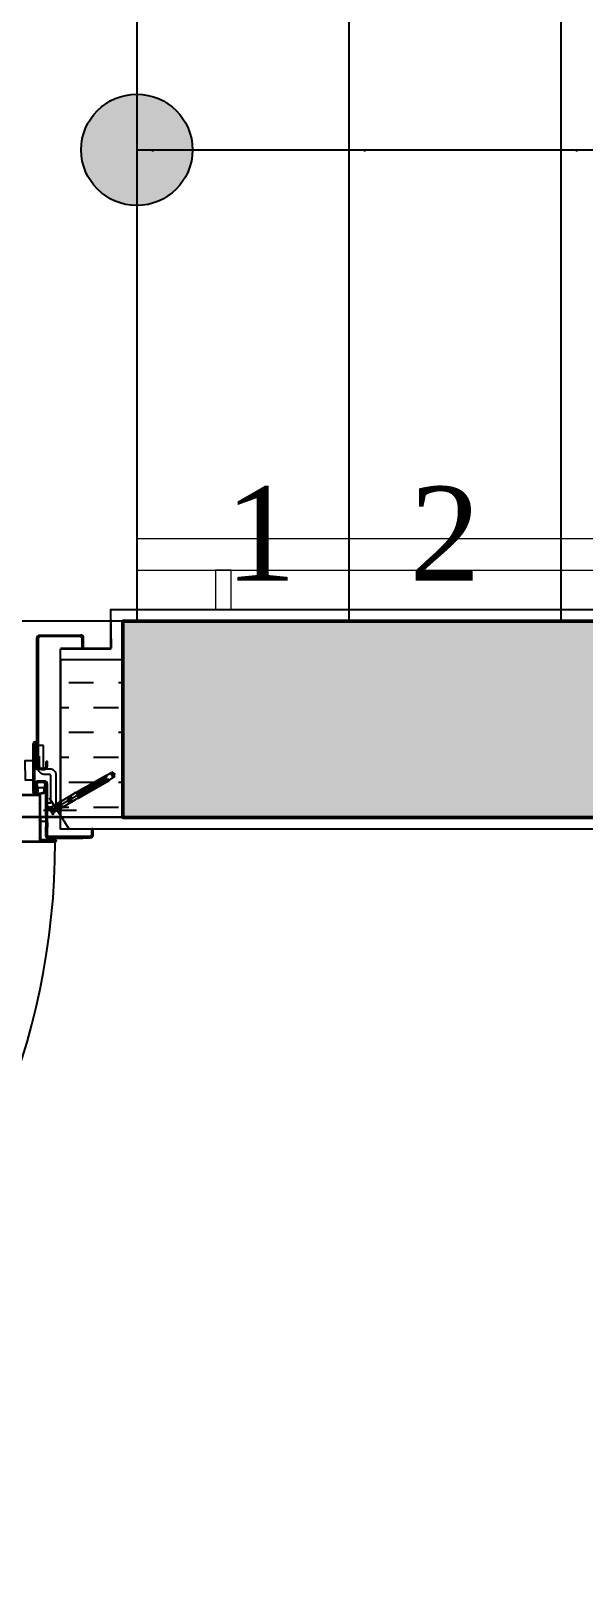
# Model space of a CAD drawing. Extents: x 820 to 5791, y 1495 to 5010.
# Drawn here: x 2857.9 to 2928.3, y 2808.4 to 3006.7 of the extents above; entities that cross this region are included whole.
import ezdxf

# ---------------------------------------------------------------- set-up
doc = ezdxf.new("R2010")
doc.units = 0
doc.header["$LTSCALE"] = 20
for name, pattern in [('4118-HT-02-300$0$HIDDEN2', [4.7625, 3.175, -1.5875]), ('ACAD_ISO07W100', [3, 0, -3]), ('CACHE', [0.375, 0.25, -0.125]), ('HIDDEN', [0.375, 0.25, -0.125])]:
    doc.linetypes.add(name, pattern=pattern)
doc.layers.get('0').update_dxf_attribs({"linetype": 'CONTINUOUS', "lineweight": 15})
for name, color, linetype, lineweight in [('0_YKA_Dim_int', 183, 'CONTINUOUS', 9), ('3_V_Profile_Metal', 141, 'CONTINUOUS', 15), ('_00_TT_PLASTER INTERIOR', 60, 'CONTINUOUS', 0), ('KOLON', 7, 'CONTINUOUS', 50)]:
    doc.layers.add(name, color=color, linetype=linetype, lineweight=lineweight)
for name, color, linetype in [('0_YKA_Hidden_Construction', 251, 'HIDDEN'), ('2_V_Wall', 43, 'CONTINUOUS'), ('2_V_Wall_Decorative Brick', 80, 'CONTINUOUS'), ('2_V_Wall_Gasblock', 133, 'CONTINUOUS'), ('4_V0_Door', 21, 'CONTINUOUS'), ('Kiriş', 7, 'CONTINUOUS'), ('MERDİVEN', 146, 'CONTINUOUS'), ('TARAMA', 8, 'CONTINUOUS'), ('YAZI', 150, 'CONTINUOUS')]:
    doc.layers.add(name, color=color, linetype=linetype)
doc.layers.add('_00_TT_AREA', color=140, linetype='CONTINUOUS', plot=False)
doc.styles.add('TİMES', font='times.ttf')

# ---------------------------------------------------------------- blocks, each defined once
blk = doc.blocks.new('merdşşnebvv')
at = {"layer": 'MERDİVEN'}
h = blk.add_hatch(color=61, dxfattribs=at)
h.dxf.hatch_style = 1
edge = h.paths.add_edge_path()
edge.add_arc((26768.99, 4854.41), 7.09, -180, 180)
at = {"layer": 'MERDİVEN', "color": 31, "linetype": 'ACAD_ISO07W100', "lineweight": 25}
for p, q in [((26712.99, 4794.41), (26712.99, 4914.41)), ((26739.99, 4794.41), (26739.99, 4914.41)), ((26766.99, 4794.41), (26766.99, 4914.41))]:
    blk.add_line(p, q, dxfattribs=at)
at = {"layer": 'MERDİVEN', "lineweight": 25}
for p, q in [((26714.99, 4794.41), (26714.99, 4914.41)), ((26741.99, 4794.41), (26741.99, 4914.41)), ((26768.99, 4794.41), (26768.99, 4914.41))]:
    blk.add_line(p, q, dxfattribs=at)
at = {"layer": 'MERDİVEN', "color": 61}
blk.add_line((26768.99, 4854.41), (26465.7, 4854.41), dxfattribs=at)
blk.add_circle((26768.99, 4854.41), 7.09, dxfattribs=at)
at = {"layer": 'YAZI', "color": 0, "style": 'TİMES'}
for s, p in [('2', (26734.26, 4909.31)), ('1', (26757.76, 4909.31))]:
    blk.add_text(s, height=12, rotation=180, dxfattribs=at).set_placement(p)
blk = doc.blocks.new('yangü')
at = {"layer": '4_V0_Door'}
h = blk.add_hatch(color=256, dxfattribs=at)
h.paths.add_polyline_path([(39239.56, 97168.91), (39239.71, 97168.94), (39239.71, 97168.84), (39239.56, 97168.81), (39239.56, 97168.75, -0.414214), (39239.46, 97168.64), (39238.66, 97168.64, -0.414214), (39238.56, 97168.74), (39238.56, 97168.8), (39238.41, 97168.84), (39238.41, 97168.94), (39238.56, 97168.91), (39238.56, 97169.29), (39238.41, 97169.33), (39238.41, 97169.43), (39238.56, 97169.4), (39238.56, 97169.77), (39238.41, 97169.81), (39238.41, 97169.91), (39238.56, 97169.87), (39238.56, 97169.89, -0.214438), (39240.07, 97169.97, -0.903143), (39240.05, 97169.91, 0.3182), (39239.56, 97169.68), (39239.56, 97169.4), (39239.71, 97169.43), (39239.71, 97169.33), (39239.56, 97169.29)])
h.paths.add_polyline_path([(39238.71, 97169.32), (39239.41, 97169.32, 0.414214), (39239.46, 97169.37), (39239.46, 97169.7, -0.110986), (39239.62, 97169.9, 0.669875), (39239.59, 97169.99, 0.138351), (39238.66, 97169.83), (39238.66, 97169.37, 0.414214)], flags=16)
h.paths.add_polyline_path([(39238.66, 97169.17), (39238.66, 97168.79, 0.414214), (39238.71, 97168.74), (39239.41, 97168.74, 0.414214), (39239.46, 97168.79), (39239.46, 97169.17, 0.414214), (39239.41, 97169.22), (39238.71, 97169.22, 0.414214)], flags=16)
at = {"layer": '0_YKA_Hidden_Construction', "linetype": '4118-HT-02-300$0$HIDDEN2'}
blk.add_arc((39330.51, 97176, 0), 93.26, 89.9675, 179.8744, dxfattribs=at)
at = {"layer": '4_V0_Door'}
for p, q in [((39238.15, 97175.71, 0), (39233.75, 97175.7, 0)), ((39237.15, 97176.02, 0), (39237.15, 97176.1, 0)), ((39237.2, 97176.02, 0), (39237.2, 97176.1, 0)), ((39330.41, 97176.09, 0), (39237.23, 97176.1, 0)), ((39237.23, 97176.02, 0), (39237.23, 97176.1, 0)), ((39237.23, 97176.07, 0), (39239.15, 97176.07, 0)), ((39239.15, 97176.02, 0), (39237.23, 97176.02, 0)), ((39330.39, 97176.19, 0), (39237.25, 97176.2, 0)), ((39330.39, 97176.14, 0), (39237.25, 97176.15, 0)), ((39238.95, 97175.97, 0), (39237.25, 97175.97, 0)), ((39237.25, 97175.92, 0), (39238.95, 97175.92, 0)), ((39238.45, 97174.47, 0), (39238.45, 97175.41, 0)), ((39238.95, 97175.92, 0), (39238.95, 97176.02, 0)), ((39239.16, 97170.3, 0), (39239.15, 97176.02, 0)), ((39239.2, 97176.02, 0), (39239.21, 97170.3, 0)), ((39239.25, 97175.9, 0), (39239.25, 97176, 0)), ((39239.26, 97170.3, 0), (39239.25, 97175.9, 0)), ((39239.25, 97175.71, 0), (39239.26, 97175.69, 0)), ((39239.26, 97175.69, 0), (39239.25, 97175.67, 0)), ((39232.65, 97174.5, 0), (39232.45, 97174.5, 0)), ((39235.52, 97174.47, 0), (39237.99, 97170.64, 0)), ((39238.25, 97173.71, 0), (39238.25, 97174.33, 0)), ((39238.45, 97174.77, 0), (39238.27, 97174.77, 0)), ((39238.27, 97174.77, 0), (39238.28, 97170.65, 0)), ((39238.46, 97170.65, 0), (39238.45, 97174.77, 0)), ((39238.46, 97172.77, 0), (39238.45, 97174.33, 0)), ((39239.16, 97173.55, 0), (39238.46, 97173.55, 0)), ((39239.26, 97173.51, 0), (39239.26, 97173.49, 0)), ((39239.26, 97173.49, 0), (39239.26, 97173.47, 0)), ((39234.38, 97170.64, 0), (39236.3, 97171.75, 0)), ((39237.85, 97172.21, 0), (39234.5, 97170.27, 0)), ((39234.55, 97172.2, 0), (39238.75, 97172.21, 0)), ((39234.75, 97170, 0), (39236.67, 97171.11, 0)), ((39234.89, 97170.94, 0), (39235.02, 97171.02, 0)), ((39235.02, 97171.02, 0), (39234.89, 97170.94, 0)), ((39235.02, 97171.02, 0), (39234.89, 97170.94, 0)), ((39235.02, 97171.02, 0), (39234.89, 97170.94, 0)), ((39235.02, 97171.02, 0), (39234.89, 97170.94, 0)), ((39235.02, 97171.02, 0), (39235.03, 97171.03, 0)), ((39235.08, 97171.04, 0), (39235.23, 97170.28, 0)), ((39235.11, 97171.07, 0), (39235.24, 97171.14, 0)), ((39235.24, 97171.14, 0), (39235.11, 97171.07, 0)), ((39235.24, 97171.14, 0), (39235.11, 97171.07, 0)), ((39235.18, 97171.1, 0), (39235.33, 97170.33, 0)), ((39235.24, 97171.14, 0), (39235.39, 97170.37, 0)), ((39235.47, 97171.27, 0), (39235.33, 97171.19, 0)), ((39235.34, 97171.19, 0), (39235.49, 97170.43, 0)), ((39235.4, 97171.23, 0), (39235.55, 97170.46, 0)), ((39235.5, 97171.29, 0), (39235.65, 97170.52, 0)), ((39235.69, 97171.4, 0), (39235.55, 97171.32, 0)), ((39235.55, 97171.32, 0), (39235.69, 97171.4, 0)), ((39235.69, 97171.4, 0), (39235.55, 97171.32, 0)), ((39235.57, 97171.33, 0), (39235.55, 97171.32, 0)), ((39235.69, 97171.4, 0), (39235.57, 97171.33, 0)), ((39235.69, 97171.4, 0), (39235.69, 97171.42, 0)), ((39235.91, 97171.53, 0), (39235.77, 97171.45, 0)), ((39236.01, 97171.59, 0), (39236, 97171.58, 0)), ((39236.13, 97171.66, 0), (39236.01, 97171.59, 0)), ((39236.35, 97171.79, 0), (39236.22, 97171.71, 0)), ((39236.32, 97171.89, 0), (39236.3, 97171.75, 0)), ((39236.81, 97171.06, 0), (39236.32, 97171.89, 0)), ((39236.35, 97171.79, 0), (39236.37, 97171.91, 0)), ((39236.6, 97171.06, 0), (39236.35, 97171.79, 0)), ((39236.67, 97170.99, 0), (39236.37, 97171.91, 0)), ((39236.44, 97171.84, 0), (39236.37, 97171.91, 0)), ((39236.38, 97170.93, 0), (39236.37, 97170.96, 0)), ((39236.49, 97171.87, 0), (39236.44, 97171.84, 0)), ((39236.44, 97171.84, 0), (39236.69, 97171.11, 0)), ((39236.6, 97171.06, 0), (39236.47, 97170.98, 0)), ((39236.57, 97171.91, 0), (39236.49, 97171.87, 0)), ((39236.57, 97171.91, 0), (39236.59, 97172.04, 0)), ((39236.72, 97171.48, 0), (39236.57, 97171.91, 0)), ((39236.85, 97171.27, 0), (39236.59, 97172.04, 0)), ((39236.66, 97171.96, 0), (39236.59, 97172.04, 0)), ((39236.67, 97170.99, 0), (39236.6, 97171.06, 0)), ((39236.79, 97172.04, 0), (39236.66, 97171.96, 0)), ((39236.66, 97171.96, 0), (39236.91, 97171.24, 0)), ((39236.67, 97170.99, 0), (39236.69, 97171.11, 0)), ((39236.81, 97171.06, 0), (39236.67, 97171.11, 0)), ((39236.82, 97171.19, 0), (39236.69, 97171.11, 0)), ((39236.82, 97171.19, 0), (39236.72, 97171.48, 0)), ((39236.79, 97172.04, 0), (39236.81, 97172.16, 0)), ((39236.79, 97172.04, 0), (39236.8, 97172.06, 0)), ((39237.05, 97171.32, 0), (39236.79, 97172.04, 0)), ((39237.11, 97171.25, 0), (39236.81, 97172.16, 0)), ((39236.88, 97172.09, 0), (39236.81, 97172.16, 0)), ((39236.89, 97171.12, 0), (39236.82, 97171.19, 0)), ((39236.86, 97171.23, 0), (39236.85, 97171.3, 0)), ((39236.89, 97171.12, 0), (39236.86, 97171.23, 0)), ((39236.88, 97172.09, 0), (39237.39, 97172.39, 0)), ((39237.13, 97171.37, 0), (39236.88, 97172.09, 0)), ((39236.89, 97171.12, 0), (39236.9, 97171.17, 0)), ((39236.9, 97171.17, 0), (39236.91, 97171.24, 0)), ((39237.05, 97171.32, 0), (39236.91, 97171.24, 0)), ((39237.11, 97171.25, 0), (39237.05, 97171.32, 0)), ((39237.77, 97171.74, 0), (39237.09, 97171.34, 0)), ((39237.11, 97171.25, 0), (39237.13, 97171.37, 0)), ((39237.53, 97172.75, 0), (39237.39, 97172.39, 0)), ((39237.39, 97172.39, 0), (39237.77, 97171.74, 0)), ((39237.53, 97172.75, 0), (39238.16, 97171.68, 0)), ((39238.16, 97171.68, 0), (39237.77, 97171.74, 0)), ((39239.26, 97171.31, 0), (39239.27, 97171.29, 0)), ((39239.27, 97171.29, 0), (39239.26, 97171.27, 0)), ((39234.15, 97170.54, 0), (39230.37, 97168.36, 0)), ((39234.56, 97169.86, 0), (39230.77, 97167.67, 0)), ((39233.03, 97169.86, 0), (39231.03, 97168.71, 0)), ((39231.36, 97168.9, 0), (39233.03, 97169.86, 0)), ((39233.5, 97169.27, 0), (39231.41, 97168.06, 0)), ((39233.09, 97169.54, 0), (39233.03, 97169.46, 0)), ((39233.13, 97169.47, 0), (39233.08, 97169.41, 0)), ((39233.25, 97169.99, 0), (39233.12, 97169.91, 0)), ((39233.25, 97169.99, 0), (39233.12, 97169.91, 0)), ((39233.47, 97170.12, 0), (39233.34, 97170.04, 0)), ((39233.34, 97170.04, 0), (39233.47, 97170.12, 0)), ((39233.47, 97170.12, 0), (39233.34, 97170.04, 0)), ((39233.47, 97170.12, 0), (39233.34, 97170.04, 0)), ((39233.5, 97169.27, 0), (39233.37, 97169.19, 0)), ((39233.69, 97170.25, 0), (39233.56, 97170.17, 0)), ((39233.69, 97170.25, 0), (39233.56, 97170.17, 0)), ((39233.69, 97170.25, 0), (39233.56, 97170.17, 0)), ((39233.69, 97170.25, 0), (39233.56, 97170.17, 0)), ((39233.72, 97169.39, 0), (39233.59, 97169.32, 0)), ((39233.72, 97169.39, 0), (39233.59, 97169.32, 0)), ((39233.72, 97169.39, 0), (39233.59, 97169.32, 0)), ((39233.65, 97170.22, 0), (39233.69, 97170.25, 0)), ((39233.91, 97170.38, 0), (39233.78, 97170.3, 0)), ((39233.91, 97170.38, 0), (39233.78, 97170.3, 0)), ((39233.91, 97170.38, 0), (39233.78, 97170.3, 0)), ((39233.78, 97170.3, 0), (39233.91, 97170.38, 0)), ((39233.79, 97170.31, 0), (39233.78, 97170.3, 0)), ((39233.91, 97170.38, 0), (39233.79, 97170.31, 0)), ((39233.94, 97169.52, 0), (39233.81, 97169.44, 0)), ((39233.94, 97169.52, 0), (39233.81, 97169.44, 0)), ((39233.94, 97169.52, 0), (39233.81, 97169.44, 0)), ((39233.94, 97169.52, 0), (39233.81, 97169.44, 0)), ((39234.14, 97170.5, 0), (39234, 97170.43, 0)), ((39234.14, 97170.5, 0), (39234, 97170.43, 0)), ((39234.14, 97170.5, 0), (39234, 97170.43, 0)), ((39234, 97170.43, 0), (39234.14, 97170.5, 0)), ((39234.14, 97170.5, 0), (39234, 97170.43, 0)), ((39234.17, 97169.65, 0), (39234.03, 97169.57, 0)), ((39234.17, 97169.65, 0), (39234.03, 97169.57, 0)), ((39234.17, 97169.65, 0), (39234.03, 97169.57, 0)), ((39234.17, 97169.65, 0), (39234.03, 97169.57, 0)), ((39234.17, 97169.65, 0), (39234.03, 97169.57, 0)), ((39234.1, 97170.48, 0), (39234.14, 97170.5, 0)), ((39234.22, 97170.55, 0), (39234.36, 97170.63, 0)), ((39234.36, 97170.63, 0), (39234.22, 97170.55, 0)), ((39234.36, 97170.63, 0), (39234.22, 97170.55, 0)), ((39234.22, 97170.55, 0), (39234.36, 97170.63, 0)), ((39234.28, 97170.58, 0), (39234.22, 97170.55, 0)), ((39234.36, 97170.63, 0), (39234.24, 97170.56, 0)), ((39234.39, 97169.78, 0), (39234.25, 97169.7, 0)), ((39234.39, 97169.78, 0), (39234.25, 97169.7, 0)), ((39234.39, 97169.78, 0), (39234.25, 97169.7, 0)), ((39234.39, 97169.78, 0), (39234.25, 97169.7, 0)), ((39234.39, 97169.78, 0), (39234.25, 97169.7, 0)), ((39234.26, 97170.6, 0), (39234.33, 97170.72, 0)), ((39234.26, 97170.49, 0), (39234.32, 97170.4, 0)), ((39234.36, 97170.63, 0), (39234.28, 97170.58, 0)), ((39234.33, 97170.72, 0), (39234.38, 97170.64, 0)), ((39234.44, 97170.68, 0), (39234.58, 97170.76, 0)), ((39234.58, 97170.76, 0), (39234.44, 97170.68, 0)), ((39234.58, 97170.76, 0), (39234.44, 97170.68, 0)), ((39234.58, 97170.76, 0), (39234.44, 97170.68, 0)), ((39234.44, 97170.68, 0), (39234.58, 97170.76, 0)), ((39234.58, 97170.76, 0), (39234.44, 97170.68, 0)), ((39234.61, 97169.91, 0), (39234.47, 97169.83, 0)), ((39234.61, 97169.91, 0), (39234.47, 97169.83, 0)), ((39234.61, 97169.91, 0), (39234.47, 97169.83, 0)), ((39234.61, 97169.91, 0), (39234.47, 97169.83, 0)), ((39234.61, 97169.91, 0), (39234.47, 97169.83, 0)), ((39234.61, 97169.91, 0), (39234.47, 97169.83, 0)), ((39234.56, 97169.98, 0), (39234.5, 97170.07, 0)), ((39234.66, 97169.91, 0), (39234.8, 97169.92, 0)), ((39234.67, 97170.81, 0), (39234.8, 97170.89, 0)), ((39234.8, 97170.89, 0), (39234.67, 97170.81, 0)), ((39234.8, 97170.89, 0), (39234.67, 97170.81, 0)), ((39234.67, 97170.81, 0), (39234.8, 97170.89, 0)), ((39234.72, 97170.84, 0), (39234.67, 97170.81, 0)), ((39234.83, 97170.04, 0), (39234.69, 97169.96, 0)), ((39234.83, 97170.04, 0), (39234.69, 97169.96, 0)), ((39234.83, 97170.04, 0), (39234.69, 97169.96, 0)), ((39234.83, 97170.04, 0), (39234.69, 97169.96, 0)), ((39234.83, 97170.04, 0), (39234.69, 97169.96, 0)), ((39234.83, 97170.04, 0), (39234.69, 97169.96, 0)), ((39234.8, 97170.89, 0), (39234.72, 97170.84, 0)), ((39234.8, 97169.92, 0), (39234.75, 97170, 0)), ((39235.05, 97170.16, 0), (39234.92, 97170.09, 0)), ((39235.05, 97170.16, 0), (39234.92, 97170.09, 0)), ((39235.05, 97170.16, 0), (39234.92, 97170.09, 0)), ((39235.05, 97170.16, 0), (39234.92, 97170.09, 0)), ((39235.05, 97170.16, 0), (39234.92, 97170.09, 0)), ((39235.27, 97170.29, 0), (39235.14, 97170.21, 0)), ((39235.27, 97170.29, 0), (39235.14, 97170.21, 0)), ((39235.27, 97170.29, 0), (39235.14, 97170.21, 0)), ((39235.27, 97170.29, 0), (39235.14, 97170.21, 0)), ((39235.27, 97170.29, 0), (39235.14, 97170.21, 0)), ((39235.49, 97170.42, 0), (39235.36, 97170.34, 0)), ((39235.49, 97170.42, 0), (39235.36, 97170.34, 0)), ((39235.49, 97170.42, 0), (39235.36, 97170.34, 0)), ((39235.49, 97170.42, 0), (39235.36, 97170.34, 0)), ((39235.72, 97170.55, 0), (39235.58, 97170.47, 0)), ((39235.72, 97170.55, 0), (39235.58, 97170.47, 0)), ((39235.72, 97170.55, 0), (39235.58, 97170.47, 0)), ((39235.94, 97170.68, 0), (39235.8, 97170.6, 0)), ((39235.94, 97170.68, 0), (39235.8, 97170.6, 0)), ((39235.94, 97170.68, 0), (39235.8, 97170.6, 0)), ((39236.16, 97170.81, 0), (39236.02, 97170.73, 0)), ((39236.38, 97170.93, 0), (39236.25, 97170.86, 0)), ((39236.4, 97170.91, 0), (39236.38, 97170.93, 0)), ((39238.28, 97170.65, 0), (39238.46, 97170.65, 0)), ((39238.46, 97170.35, 0), (39238.46, 97168.91, 0)), ((39239.26, 97170.3, 0), (39328.4, 97170.28, 0)), ((39328.4, 97170.23, 0), (39239.26, 97170.25, 0)), ((39239.27, 97170.2, 0), (39239.26, 97170.2, 0)), ((39239.27, 97170.2, 0), (39328.39, 97170.18, 0)), ((39239.66, 97168.85, 0), (39239.66, 97169.75, 0)), ((39239.86, 97168.85, 0), (39239.86, 97169.75, 0)), ((39240.06, 97169.75, 0), (39240.07, 97163.65, 0)), ((39229.61, 97167.46, 0), (39229.76, 97167.6, 0)), ((39229.82, 97167.51, 0), (39229.61, 97167.46, 0)), ((39229.76, 97167.91, 0), (39229.64, 97167.78, 0)), ((39229.64, 97167.78, 0), (39229.7, 97167.69, 0)), ((39229.76, 97167.71, 0), (39229.7, 97167.69, 0)), ((39230.19, 97168.17, 0), (39229.76, 97167.91, 0)), ((39229.76, 97167.71, 0), (39230.01, 97167.85, 0)), ((39230.05, 97167.77, 0), (39229.76, 97167.6, 0)), ((39229.76, 97167.6, 0), (39229.82, 97167.51, 0)), ((39230.11, 97167.68, 0), (39229.82, 97167.51, 0)), ((39229.9, 97167.46, 0), (39229.85, 97167.42, 0)), ((39229.91, 97167.32, 0), (39229.85, 97167.42, 0)), ((39229.9, 97167.46, 0), (39230.15, 97167.6, 0)), ((39229.91, 97167.32, 0), (39230.08, 97167.35, 0)), ((39230.05, 97167.77, 0), (39230.01, 97167.85, 0)), ((39230.52, 97167.61, 0), (39230.08, 97167.35, 0)), ((39230.15, 97167.6, 0), (39230.11, 97167.68, 0)), ((39230.37, 97168.36, 0), (39230.19, 97168.17, 0)), ((39230.77, 97167.67, 0), (39230.52, 97167.61, 0)), ((39230.82, 97168.21, 0), (39230.77, 97168.12, 0)), ((39230.87, 97168.13, 0), (39230.82, 97168.07, 0)), ((39231.09, 97168.31, 0), (39231.03, 97168.71, 0)), ((39231.41, 97168.06, 0), (39231.09, 97168.31, 0)), ((39231.65, 97168.2, 0), (39231.28, 97168.85, 0)), ((39231.95, 97168.87, 0), (39231.9, 97168.79, 0)), ((39232, 97168.8, 0), (39231.95, 97168.74, 0)), ((39238.66, 97168.64, 0), (39239.46, 97168.64, 0)), ((39238.66, 97168.44, 0), (39239.46, 97168.44, 0)), ((39238.75, 97168.44, 0), (39239.37, 97168.44, 0)), ((39239.86, 97168.85, 0), (39239.87, 97163.65, 0)), ((39238.24, 97166.55, 0), (39238.24, 97165.95, 0)), ((39238.24, 97165.95, 0), (39238.39, 97165.95, 0)), ((39238.39, 97166.55, 0), (39238.39, 97165.95, 0)), ((39239.04, 97166.95, 0), (39238.64, 97166.95, 0)), ((39239.29, 97165.26, 0), (39239.44, 97165.26, 0)), ((39239.44, 97166.96, 0), (39239.64, 97166.96, 0)), ((39239.44, 97165.76, 0), (39239.44, 97166.96, 0)), ((39239.44, 97150.27, 0), (39239.44, 97165.76, 0)), ((39238.74, 97163.91, 0), (39239.44, 97163.91, 0)), ((39239.67, 97164.45, 0), (39239.67, 97163.65, 0)), ((39239.87, 97164.45, 0), (39239.67, 97164.45, 0)), ((39233.84, 97151.5, 0), (39233.64, 97151.5, 0)), ((39233.84, 97151.5, 0), (39233.84, 97150.22, 0)), ((39234.04, 97150.03, 0), (39239.24, 97150.07, 0))]:
    blk.add_line(p, q, dxfattribs=at)
at = {"layer": '4_V0_Door', "elevation": 0}
for points in [[(39232.45, 97174.5), (39232.45, 97175.3, -0.414214), (39232.85, 97175.7), (39238.15, 97175.71, -0.414214), (39238.45, 97175.41), (39238.45, 97174.33)], [(39232.65, 97174.5), (39232.65, 97175.3, -0.414214), (39232.85, 97175.5), (39238.15, 97175.51, -0.414214), (39238.25, 97175.41), (39238.25, 97174.33)], [(39238.26, 97171.91), (39237.13, 97171.91), (39237.13, 97167.71, 0.414214), (39237.94, 97166.91), (39238.45, 97166.91)], [(39238.26, 97171.21), (39237.83, 97171.21), (39237.83, 97167.71, 0.414214), (39237.93, 97167.61), (39238.53, 97167.61, -0.414214), (39239.44, 97166.71), (39239.44, 97163.91)], [(39233.64, 97151.5), (39233.64, 97150.22, 0.414214), (39234.04, 97149.83), (39239.24, 97149.87, 0.414214), (39239.64, 97150.27), (39239.64, 97166.96)], [(39239.29, 97165.26), (39239.29, 97166.56, 0.414214), (39239.04, 97166.8), (39238.64, 97166.8)], [(39238.71, 97166.8, -0.124941), (39238.74, 97166.71), (39238.74, 97163.91)]]:
    blk.add_lwpolyline(points, format="xyb", dxfattribs=at)
for points in [[(39236.58, 97153.02), (39236.58, 97173.01)], [(39238.25, 97173.71), (39238.26, 97168.84)], [(39238.46, 97172.77), (39238.46, 97168.83)], [(39240.07, 97165.81), (39240.06, 97168.31), (39241.06, 97168.31), (39241.07, 97165.81), (39240.07, 97165.81)]]:
    blk.add_lwpolyline(points, dxfattribs=at)
for points in [[(39239.71, 97169.43), (39239.56, 97169.4), (39239.56, 97169.68, -0.3182), (39240.05, 97169.91, 0.903143), (39240.07, 97169.97, 0.214438), (39238.56, 97169.89), (39238.56, 97169.87), (39238.41, 97169.91), (39238.41, 97169.81), (39238.56, 97169.77), (39238.56, 97169.4), (39238.41, 97169.43), (39238.41, 97169.33), (39238.56, 97169.29), (39238.56, 97168.91), (39238.41, 97168.94), (39238.41, 97168.84), (39238.56, 97168.8), (39238.56, 97168.74, 0.414214), (39238.66, 97168.64), (39239.46, 97168.64, 0.414214), (39239.56, 97168.75), (39239.56, 97168.81), (39239.71, 97168.84), (39239.71, 97168.94), (39239.56, 97168.91), (39239.56, 97169.29), (39239.71, 97169.33)], [(39239.59, 97169.99, 0.138351), (39238.66, 97169.83), (39238.66, 97169.37, 0.414214), (39238.71, 97169.32), (39239.41, 97169.32, 0.414214), (39239.46, 97169.37), (39239.46, 97169.7, -0.110986), (39239.62, 97169.9, 0.669875)]]:
    blk.add_lwpolyline(points, format="xyb", close=True, dxfattribs=at)
at = {"layer": '4_V0_Door'}
blk.add_circle((39234.36, 97170.22, 0), 0.0973, dxfattribs=at)
for centre, radius, start, end in [((39237.25, 97176.1, 0), 0.1, 90.0775, 180.0775), ((39237.25, 97176.02, 0), 0.1, 180.0775, 270.0775), ((39237.25, 97176.1, 0), 0.05, 90.0775, 180.0775), ((39237.25, 97176.02, 0), 0.05, 180.0775, 270.0775), ((39238.15, 97175.41, 0), 0.3, 0.0775, 90.0775), ((39239.15, 97176, 0), 0.1, 0.0775, 90.0775), ((39239.15, 97176.02, 0), 0.05, 0.0775, 90.0775), ((39231.4, 97169.18, 0), 0.38, 270.6387, 329.9178), ((39231.79, 97168.99, 0), 0.0656, 62.4539, 176.3285), ((39231.84, 97168.9, 0), 0.0656, 62.4539, 176.3285), ((39231.82, 97169.43, 0), 0.38, 270.6387, 329.9178), ((39231.87, 97169.34, 0), 0.38, 270.6387, 329.9178), ((39232.05, 97169.31, 0), 0.38, 270.6387, 329.9178), ((39232.09, 97169.23, 0), 0.38, 270.6387, 329.9178), ((39232.21, 97169.23, 0), 0.0656, 62.4539, 176.3285), ((39232.26, 97169.14, 0), 0.0656, 62.4539, 176.3285), ((39232.24, 97169.67, 0), 0.38, 270.6387, 329.9178), ((39232.29, 97169.58, 0), 0.38, 270.6387, 329.9178), ((39232.44, 97169.11, 0), 0.0656, 62.4539, 176.3285), ((39232.48, 97169.04, 0), 0.0656, 62.4539, 176.3285), ((39232.79, 97168.72, 0), 0.38, 90.2371, 149.5163), ((39232.47, 97169.55, 0), 0.38, 270.6387, 329.9178), ((39232.51, 97169.48, 0), 0.38, 270.6387, 329.9178), ((39232.84, 97168.63, 0), 0.38, 90.2371, 149.5163), ((39232.63, 97169.47, 0), 0.0656, 62.4539, 176.3285), ((39232.68, 97169.38, 0), 0.0656, 62.4539, 176.3285), ((39232.65, 97169.91, 0), 0.38, 270.6387, 329.9178), ((39232.71, 97169.82, 0), 0.38, 270.6387, 329.9178), ((39232.81, 97169.16, 0), 0.0656, 243.8264, 357.701), ((39232.84, 97169.34, 0), 0.0525, 267.0066, 153.1483), ((39232.86, 97169.07, 0), 0.0656, 243.8264, 357.701), ((39233.2, 97168.96, 0), 0.38, 90.2371, 149.5163), ((39233.25, 97168.87, 0), 0.38, 90.2371, 149.5163), ((39233.05, 97169.72, 0), 0.0656, 62.4539, 176.3285), ((39233.04, 97169.42, 0), 0.0394, 111.5898, 344.9866), ((39233.1, 97169.63, 0), 0.0656, 62.4539, 176.3285), ((39233.07, 97170.15, 0), 0.38, 270.6387, 329.9178), ((39233.15, 97169.54, 0), 0.0656, 62.4539, 176.3285), ((39233.13, 97170.07, 0), 0.38, 270.6387, 329.9178), ((39233.19, 97169.46, 0), 0.0656, 62.4539, 176.3285), ((39233.18, 97169.98, 0), 0.38, 270.6387, 329.9178), ((39233.23, 97169.4, 0), 0.0656, 243.8264, 357.701), ((39233.22, 97169.9, 0), 0.38, 270.6387, 329.9178), ((39233.28, 97169.31, 0), 0.0656, 243.8264, 357.701), ((39233.62, 97169.21, 0), 0.38, 90.2371, 149.5163), ((39233.68, 97169.12, 0), 0.38, 90.2371, 149.5163), ((39233.47, 97169.96, 0), 0.0656, 62.4539, 176.3285), ((39233.52, 97169.87, 0), 0.0656, 62.4539, 176.3285), ((39233.5, 97170.4, 0), 0.38, 270.6387, 329.9178), ((39233.57, 97169.78, 0), 0.0656, 62.4539, 176.3285), ((39233.55, 97170.31, 0), 0.38, 270.6387, 329.9178), ((39233.62, 97169.71, 0), 0.0656, 62.4539, 176.3285), ((39233.6, 97170.22, 0), 0.38, 270.6387, 329.9178), ((39233.65, 97169.65, 0), 0.0656, 243.8264, 357.701), ((39233.64, 97170.15, 0), 0.38, 270.6387, 329.9178), ((39233.7, 97169.56, 0), 0.0656, 243.8264, 357.701), ((39234.04, 97169.45, 0), 0.38, 90.2371, 149.5163), ((39234.1, 97169.36, 0), 0.38, 90.2371, 149.5163), ((39233.89, 97170.2, 0), 0.0656, 62.4539, 176.3285), ((39233.94, 97170.11, 0), 0.0656, 62.4539, 176.3285), ((39233.92, 97170.64, 0), 0.38, 270.6387, 335.9597), ((39233.97, 97170.01, 0), 0.0525, 267.0066, 153.1483), ((39233.97, 97170.55, 0), 0.38, 270.6387, 335.9597), ((39234.07, 97169.89, 0), 0.0656, 243.8264, 357.701), ((39234.12, 97169.8, 0), 0.0656, 243.8264, 357.701), ((39234.23, 97170.11, 0), 0.0921, 89.8349, 194.0897), ((39234.21, 97170.15, 0), 0.0921, 226.0652, 330.32), ((39234.46, 97169.69, 0), 0.38, 84.1952, 149.5163), ((39234.19, 97170.61, 0), 0.0745, 237.9132, 358.4725), ((39234.52, 97169.6, 0), 0.38, 84.1952, 149.5163), ((39234.63, 97169.85, 0), 0.0745, 61.6824, 168.8658), ((39239.26, 97170.3, 0), 0.1, 180.0775, 270.0775), ((39239.26, 97170.3, 0), 0.05, 180.0775, 270.0775), ((39239.86, 97169.75, 0), 0.2, 90.0775, 180.0775), ((39239.86, 97169.75, 0), 0.2, 0.0775, 90.0775), ((39230.53, 97168.26, 0), 0.0656, 62.4539, 176.3285), ((39230.52, 97168.23, 0), 0.0614, 152.636, 267.5189), ((39230.58, 97168.17, 0), 0.0656, 62.4539, 176.3285), ((39230.56, 97168.7, 0), 0.38, 270.6387, 329.9178), ((39230.61, 97168.61, 0), 0.38, 270.6387, 329.9178), ((39230.71, 97167.94, 0), 0.0656, 243.8264, 357.701), ((39230.74, 97167.86, 0), 0.0635, 155.5018, 264.6531), ((39230.76, 97167.85, 0), 0.0656, 243.8264, 357.701), ((39230.78, 97168.08, 0), 0.0394, 111.5898, 344.9866), ((39231.1, 97167.75, 0), 0.38, 90.2371, 149.5163), ((39230.89, 97168.2, 0), 0.0656, 62.4539, 176.3285), ((39231.16, 97167.66, 0), 0.38, 90.2371, 149.5163), ((39230.93, 97168.12, 0), 0.0656, 62.4539, 176.3285), ((39230.95, 97168.5, 0), 0.0656, 62.4539, 176.3285), ((39230.91, 97168.64, 0), 0.38, 270.6387, 329.9178), ((39231, 97168.41, 0), 0.0656, 62.4539, 176.3285), ((39230.96, 97168.56, 0), 0.38, 270.6387, 329.9178), ((39230.98, 97168.94, 0), 0.38, 270.6387, 329.9178), ((39231.03, 97168.85, 0), 0.38, 270.6387, 329.9178), ((39231.13, 97168.19, 0), 0.0656, 243.8264, 357.701), ((39231.18, 97168.1, 0), 0.0656, 243.8264, 357.701), ((39231.53, 97167.99, 0), 0.38, 90.2371, 149.5163), ((39231.7, 97168.66, 0), 0.464, 155.9763, 264.1787), ((39231.31, 97168.44, 0), 0.0656, 62.4539, 176.3285), ((39231.58, 97167.9, 0), 0.38, 90.2371, 149.5163), ((39231.35, 97168.37, 0), 0.0656, 62.4539, 176.3285), ((39231.37, 97168.74, 0), 0.0656, 62.4539, 176.3285), ((39231.34, 97168.88, 0), 0.38, 270.6387, 329.9178), ((39231.42, 97168.66, 0), 0.0656, 62.4539, 176.3285), ((39231.38, 97168.81, 0), 0.38, 270.6387, 329.9178), ((39231.45, 97169.09, 0), 0.38, 270.6387, 329.9178), ((39231.55, 97168.43, 0), 0.0656, 243.8264, 357.701), ((39231.6, 97168.34, 0), 0.0656, 243.8264, 357.701), ((39231.95, 97168.24, 0), 0.38, 90.2371, 149.5163), ((39231.71, 97168.67, 0), 0.0525, 267.0066, 153.1483), ((39232, 97168.15, 0), 0.38, 90.2371, 149.5163), ((39231.91, 97168.75, 0), 0.0394, 111.5898, 344.9866), ((39231.97, 97168.67, 0), 0.0656, 243.8264, 357.701), ((39232.02, 97168.87, 0), 0.0656, 62.4539, 176.3285), ((39232.06, 97168.79, 0), 0.0656, 62.4539, 176.3285), ((39232.02, 97168.59, 0), 0.0656, 243.8264, 357.701), ((39232.37, 97168.48, 0), 0.38, 90.2371, 149.5163), ((39232.42, 97168.39, 0), 0.38, 90.2371, 149.5163), ((39232.39, 97168.92, 0), 0.0656, 243.8264, 357.701), ((39232.45, 97168.83, 0), 0.0656, 243.8264, 357.701), ((39238.66, 97168.84, 0), 0.4, 180.0775, 270.0775), ((39238.66, 97168.84, 0), 0.2, 180.0775, 270.0775), ((39239.46, 97168.84, 0), 0.2, 270.0775, 0.0775), ((39239.46, 97168.84, 0), 0.4, 270.0775, 0.0775), ((39238.64, 97166.55, 0), 0.4, 90.0775, 180.0775), ((39238.64, 97166.55, 0), 0.25, 90.0775, 180.0775), ((39239.04, 97166.55, 0), 0.4, 0.0775, 90.0775), ((39239.87, 97163.65, 0), 0.2, 180.0775, 0.0775), ((39234.04, 97150.23, 0), 0.2, 180.0775, 270.0775), ((39239.24, 97150.27, 0), 0.2, 270.0775, 0.0775)]:
    blk.add_arc(centre, radius, start, end, dxfattribs=at)
blk = doc.blocks.new('HGKJHK')
at = {"layer": '3_V_Profile_Metal'}
for points in [[(-16085.63, 2243.9), (-16089.63, 2243.9), (-16089.63, 2506.19), (-16085.63, 2506.19)], [(-16080.63, 2496.19), (-16080.63, 2494.19), (-16085.63, 2494.19), (-16085.63, 2496.19)]]:
    blk.add_lwpolyline(points, close=True, dxfattribs=at)

msp = doc.modelspace()

# ---------------------------------------------------------------- hatches: boundary and pattern name
at = {"layer": '2_V_Wall_Gasblock'}
h = msp.add_hatch(dxfattribs=at)
h.set_pattern_fill('DASH', color=256, style=0)
h.set_pattern_definition([(0, (5164.5872, -4629.65), (3.175, 3.175), [3.175, -3.175])])
edge = h.paths.add_edge_path()
edge.add_line((2869.59, 2906.54), (2869.59, 2926.55))
edge.add_line((2869.69, 2906.55), (2861.67, 2906.55))
edge.add_line((2861.67, 2906.55), (2861.67, 2926.55))
edge.add_line((2861.67, 2926.55), (2869.69, 2926.55))
at = {"layer": 'TARAMA'}
h = msp.add_hatch(dxfattribs=at)
h.set_pattern_fill('ANSI33', color=256)
h.set_pattern_definition([(45, (5164.587, -4629.65), (-4.490128, 4.490128), []), (45, (5169.077, -4629.65), (-4.490128, 4.490128), [3.175, -1.5875])])
h.paths.add_polyline_path([(3254.38, 3493.04), (3254.38, 3468.04), (3029.38, 3468.04), (3029.38, 3206.47), (3229.59, 3206.47), (3254.59, 3206.47), (3254.59, 3181.47), (3254.59, 2931.47), (3254.59, 2906.47), (3229.59, 2906.47), (2869.59, 2906.47), (2869.59, 2931.47), (3229.59, 2931.47), (3229.59, 3181.47), (3029.38, 3181.47), (3004.38, 3181.47), (2754.59, 3181.47), (2729.59, 3181.47), (2729.59, 3206.47), (2729.59, 3561.47), (2754.59, 3561.47), (2754.59, 3206.47), (3004.38, 3206.47), (3004.38, 3468.04), (3004.38, 3493.04), (3004.38, 3682.04), (3004.38, 3707.04), (3029.38, 3707.04), (3254.38, 3707.04), (3254.38, 3682.04), (3029.38, 3682.04), (3029.38, 3493.04)])

# ---------------------------------------------------------------- linework, layer by layer
at = {"layer": '2_V_Wall'}
msp.add_lwpolyline([(2869.59, 2906.54), (2869.59, 2926.55), (2861.67, 2926.55), (2861.67, 2906.55), (2869.69, 2906.55)], dxfattribs=at)
at = {"layer": '_00_TT_AREA'}
for points in [[(2861.67, 2927.98), (2868.09, 2927.97), (2868.09, 2932.97), (3228.09, 2932.97), (3228.09, 3179.97), (2751.09, 3179.97), (2751.09, 3161.74), (2730.28, 3161.74), (2730.28, 3067.21), (2751.09, 3067.22), (2751.09, 2988.05), (2761.09, 2988.05), (2761.09, 2928.05), (2767.15, 2928.05), (2767.15, 2906.55), (2861.67, 2906.55), (2861.67, 2927.98)], [(3753.68, 2904.97), (2861.67, 2904.97), (2861.67, 2906.55), (2767.15, 2906.55), (2767.14, 2905.03), (2755.84, 2905.03), (2755.84, 2858.54), (2740.46, 2858.54), (2740.46, 2776.54), (2755.84, 2776.54), (2755.84, 2201.55), (2771.09, 2201.54), (2771.09, 2100.04), (3403.39, 2100.04)]]:
    msp.add_lwpolyline(points, dxfattribs=at)
at = {"layer": '_00_TT_PLASTER INTERIOR'}
for points in [[(3254.59, 3206.47), (3256.19, 3206.47), (3256.09, 2904.97), (2861.67, 2904.97)], [(2751.09, 3161.74), (2751.09, 3179.97), (3228.09, 3179.97), (3228.09, 2932.97), (2868.06, 2932.97), (2868.16, 2928.05), (2861.67, 2928.05)]]:
    msp.add_lwpolyline(points, dxfattribs=at)
at = {"layer": 'Kiriş', "color": 4, "linetype": 'CACHE', "lineweight": -3, "ltscale": 50}
msp.add_lwpolyline([(2759.59, 2931.55), (2869.59, 2931.55), (2869.59, 2906.47), (2759.59, 2906.47)], close=True, dxfattribs=at)
at = {"layer": 'KOLON'}
msp.add_lwpolyline([(3254.59, 3206.47), (3254.59, 3181.47), (3254.59, 2931.47), (3254.59, 2906.47), (3229.59, 2906.47), (2869.59, 2906.47), (2869.59, 2931.47), (3229.59, 2931.47), (3229.59, 3181.47), (3029.38, 3181.47), (3004.38, 3181.47), (2754.59, 3181.47), (2729.59, 3181.47), (2729.59, 3206.47)], dxfattribs=at)

# ---------------------------------------------------------------- block references
at = {"rotation": 180}
msp.add_blockref('merdşşnebvv', (29640.38, 7845.96), dxfattribs=at)
at = {"layer": '0_YKA_Dim_int', "rotation": 180}
msp.add_blockref('yangü', (42098.25, 100079.55, 0), dxfattribs=at)
at = {"layer": '2_V_Wall_Decorative Brick', "xscale": -1, "rotation": 90}
msp.add_blockref('HGKJHK', (5377.59, -13147.66), dxfattribs=at)

doc.saveas('drawing.dxf')
